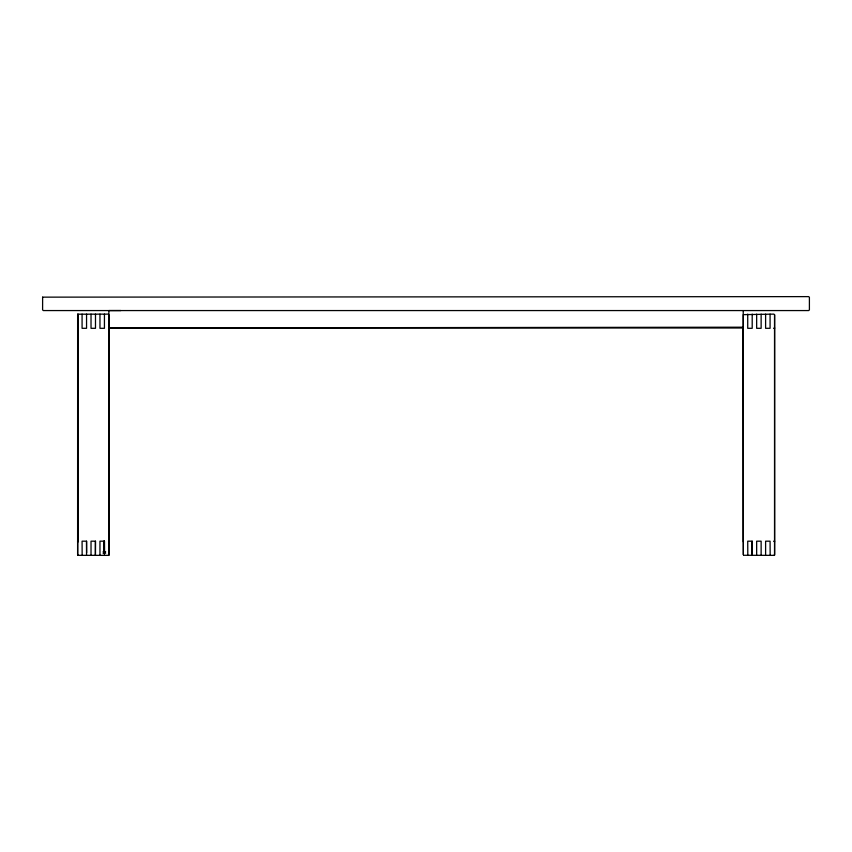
<?xml version="1.0" encoding="UTF-8"?>
<svg xmlns="http://www.w3.org/2000/svg" width="852" height="852" viewBox="0 0 852 852"><rect width="100%" height="100%" fill="white"/><g stroke="black" fill="none" stroke-linecap="round" stroke-linejoin="round"><path stroke-width="1.28" d="M77.798 314.207L78.001 541.893M743.359 541.893L743.253 327.594M743.572 555.28L774.543 555.376L774.543 314.803M77.628 314.569L77.607 554.663L78.15 555.344M77.607 541.893L77.607 541.339M108.907 327.594L108.587 328.212M108.907 554.663L108.279 555.376M774.543 327.594L774.085 328.286M77.628 314.644L77.926 314.09M108.822 555.014L108.981 328.073M773.925 555.376L774.628 554.663L774.628 314.825L773.925 314.122L743.274 314.644L743.359 554.844M77.926 314.207L108.279 314.122L108.907 314.825L108.907 555.376L78.075 555.344M120.846 310.554L108.886 310.565L108.907 327.999L743.253 327.2L743.232 311.065M109.599 327.999L742.561 327.999M743.338 327.956L743.338 554.663M773.999 328.297L774.628 328.297M95.413 541.18L95.413 555.376L95.488 541.18L91.026 541.18L91.026 555.376M752.114 541.18L752.114 555.376L752.199 541.18L747.726 541.18L747.8 555.014M773.999 541.18L774.628 541.18M103.049 551.83L105.659 551.83M103.049 553.193L105.659 553.193M774.085 541.201L774.543 541.893M108.587 541.276L108.907 541.893M770.155 555.014L770.08 541.18L765.607 541.18L765.607 555.376M770.08 314.122L770.08 328.308L765.607 328.308L765.607 314.122M761.134 314.122L761.134 328.308L756.661 328.308L756.661 314.122M761.134 555.376L761.134 541.18L756.661 541.18L756.661 555.376M752.199 314.122L752.199 328.308L747.726 328.308L747.726 314.122M104.508 541.18L104.508 552.788M104.434 314.122L104.434 328.308L99.961 328.308L99.961 314.122M104.434 555.376L104.349 541.18L99.961 541.18L99.961 555.376M103.997 540.924L103.997 551.063M95.488 314.122L95.488 328.308L91.026 328.308L91.026 314.122M86.627 541.18L86.627 552.788M86.553 314.122L86.553 328.308L82.08 328.308L82.08 314.122M86.553 555.376L86.478 541.18L82.08 541.18L82.154 555.014M77.692 314.825L77.692 554.663M42.621 297.146L42.6 309.872L43.292 310.565L808.708 310.565L809.4 309.872L809.4 297.327L808.708 296.624L42.621 297.146"/></g></svg>
